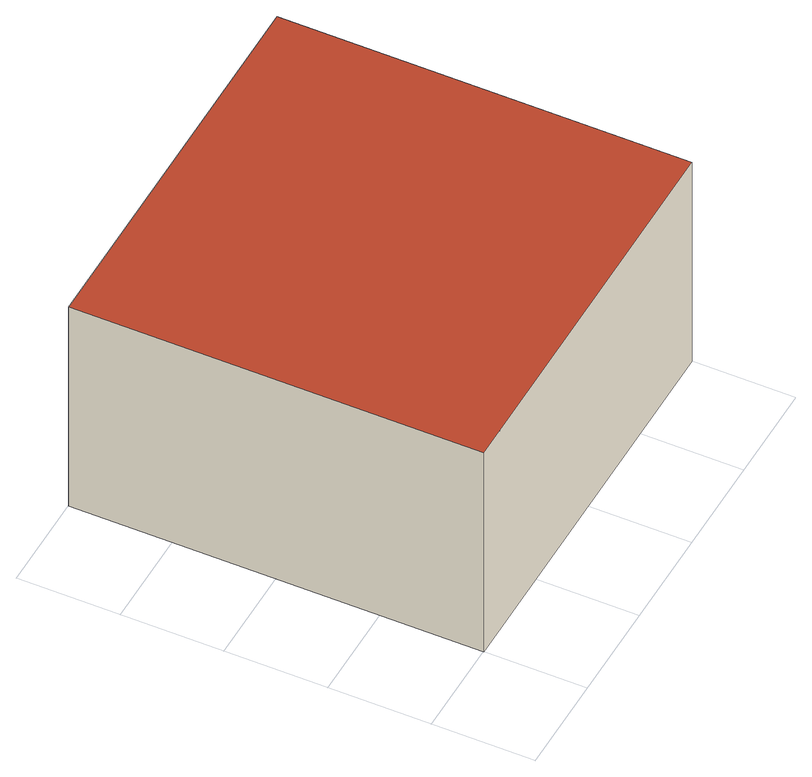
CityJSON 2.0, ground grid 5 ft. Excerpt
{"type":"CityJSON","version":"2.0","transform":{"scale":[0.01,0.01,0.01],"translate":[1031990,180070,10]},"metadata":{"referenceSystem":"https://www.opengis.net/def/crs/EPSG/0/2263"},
"CityObjects":{
"building1":{"type":"Building","attributes":{"BIN":"4000001"},"geometry":[{"type":"MultiSurface","lod":"2","boundaries":[[[0,1,2,3]],[[1,4,5,2]],[[0,6,4,1]],[[3,7,6,0]],[[2,5,7,3]],[[4,6,7,5]]],"semantics":{"surfaces":[{"type":"GroundSurface"},{"type":"WallSurface"},{"type":"RoofSurface"}],"values":[0,1,1,1,1,2]}}]}
},
"vertices":[
[2000,2000,0],[2000,0,0],[0,0,0],[0,2000,0],[2000,0,1200],[0,0,1200],[2000,2000,1200],[0,2000,1200]
]}
